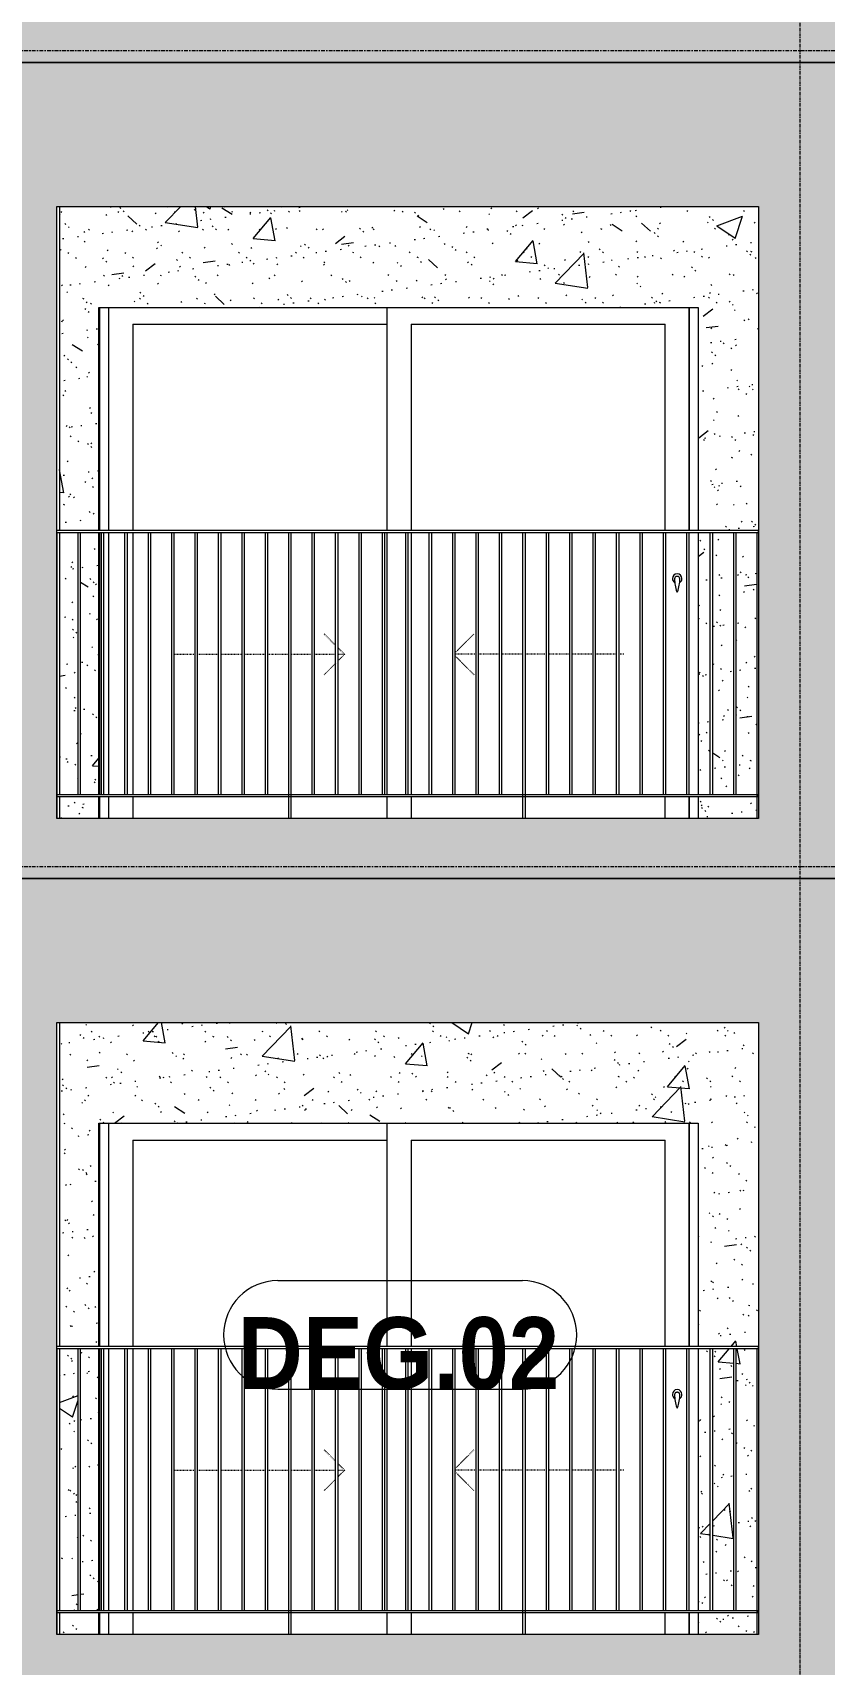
# Model space of a CAD drawing. Header units: millimetres. Extents: x 9199 to 175431, y -4466 to 35300.
# Drawn here: x 124400 to 127702, y 15875 to 22675 of the extents above; entities that cross this region are included whole.
import ezdxf

# ---------------------------------------------------------------- set-up
doc = ezdxf.new("R2010")
doc.units = ezdxf.units.MM
for name, pattern in [('Centre', [31.75, 6.35, -4.7625, 15.875, -4.7625]), ('Dash', [6, 3, -3]), ('Grid Line', [22.225, 12.7, -3.175, 3.175, -3.175])]:
    doc.linetypes.add(name, pattern=pattern)
for name, color, linetype, lineweight in [('0-2', 250, 'Continuous', 5), ('A-DOOR', 31, 'Continuous', 9), ('A-DOOR-FRAM', 31, 'Continuous', 9), ('A-DOOR-HDLN', 31, 'Dash', 18), ('A-DOOR-IDEN', 31, 'Continuous', 9), ('A-FLOR-HRAL', 11, 'Continuous', 9), ('A-FLOR-LEVL-2', 51, 'Centre', 9), ('A-WALL', 113, 'Continuous', 9), ('A-WALL-PATT-1', 9, 'Continuous', 9), ('A-WALL-PATT-2', 111, 'Continuous', 5), ('I-WALL-1', 7, 'Continuous', 9), ('S-GRID-1', 1, 'Grid Line', 9)]:
    doc.layers.add(name, color=color, linetype=linetype, lineweight=lineweight)
doc.styles.add('Arial_B_2', font='arialbd.ttf', dxfattribs={"width": 0.9, "height": 300})
pattern_1 = [(50, (-51555.6, 1200), (1093.104, -95.634), [114.3, -1257.3]), (355, (-51555.6, 1200), (-211.46, 1146.34), [91.44, -1005.84]), (100.451, (-51464.5, 1192), (881.656, 1050.7), [97.14, -1068.54]), (46.184, (-51555.6, 1504.8), (1626.475, -252.26), [171.45, -1885.95]), (96.636, (-51420, 1483.8), (1424.42, 1484.57), [145.71, -1602.81]), (351.184, (-51555.6, 1504.8), (1424.43, 1484.55), [137.16, -1508.76]), (21, (-51403.2, 1428.6), (909.686, -613.59), [114.3, -1257.3]), (326, (-51403.2, 1428.6), (370.81, 1105.13), [91.44, -1005.84]), (71.451, (-51327.4, 1377.5), (1280.503, 491.53), [97.14, -1068.54]), (37.5, (-51555.58, 1200), (18.531, 507.33), [50.292, -943.356, 50.292, -970.788, -1009.65]), (37.5, (-51555.58, 1200), (18.531, 507.33), [-2014.728, 50.292, -959.358]), (7.5, (-51555.6, 1200), (400.918, 601.084), [50.292, -531.876, 50.292, -920.496, -384.81]), (7.5, (-51555.6, 1200), (400.918, 601.084), [-1552.956, 50.292, -334.518]), (327.5, (-51895.43, 1200), (813.545, -34.374), [50.292, -330.708, 50.292, -1138.428, -1577.34]), (327.5, (-51895.43, 1200), (813.545, -34.374), [-1569.72, 50.292, -1527.048]), (317.5, (-52047.8, 1200), (888.775, 152.56), [50.292, -445.008, 50.292, -739.14, -1120.14]), (317.5, (-52047.8, 1200), (888.775, 152.56), [-1284.73, 50.29, -1069.85])]
pattern_2 = [(37.5, (-51555.58, 1200), (-4.7995, 146.8239), [5.029, -110.795, 5.029, -124.511, -123.825]), (37.5, (-51555.58, 1200), (-4.7995, 146.8239), [-245.364, 5.029, -118.796]), (7.5, (-51555.58, 1200), (134.8574, 215.0472), [5.029, -57.455, 5.029, -99.365, -40.005]), (7.5, (-51555.58, 1200), (134.8574, 215.0472), [-166.878, 5.029, -34.976]), (327.5, (-51649.3, 1200), (237.29776, 0.4316), [5.029, -33.071, 5.029, -132.131, -179.07]), (327.5, (-51649.3, 1200), (237.29776, 0.4316), [-175.26, 5.029, -174.041]), (317.5, (-51649.3, 1200), (229.067, 66.8792), [5.029, -14.021, 5.029, -84.887, -102.87]), (317.5, (-51649.3, 1200), (229.067, 66.8792), [-108.966, 5.029, -97.841])]

# ---------------------------------------------------------------- blocks, each defined once
blk = doc.blocks.new('NCV_TKTC_TANG 6 - 8_rvt-6-TKCS_MẶT ĐỨNG HƯỚNG TÂY')
at = {"layer": 'A-WALL-PATT-1'}
h = blk.add_hatch(dxfattribs=at)
h.set_pattern_fill('FP_19', color=256, style=0, pattern_type=2)
h.set_pattern_definition(pattern_1)
h.paths.add_polyline_path([(-56616.1, 19400), (-56462.4, 19400), (-56462.4, 19490), (-56626.9, 19490), (-56626.9, 19400)])
h.paths.add_polyline_path([(-53716.9, 19400), (-53716.9, 19490), (-53962.4, 19490), (-53962.4, 19400)])
h.paths.add_polyline_path([(-56462.4, 19500), (-56462.4, 20590), (-56538.8, 20590), (-56538.8, 19500)])
h.paths.add_polyline_path([(-56555.6, 19500), (-56548.8, 19500), (-56548.8, 20590), (-56626.9, 20590), (-56626.9, 19500), (-56608.9, 19500)])
h.paths.add_polyline_path([(-53962.4, 19500), (-53912.2, 19500), (-53912.2, 20590), (-53962.4, 20590), (-53962.4, 19579.4)])
h.paths.add_polyline_path([(-53902.2, 19500), (-53814.6, 19500), (-53814.6, 20590), (-53902.2, 20590), (-53902.2, 19536.4)])
h.paths.add_polyline_path([(-53804.6, 19500), (-53716.9, 19500), (-53716.9, 20590), (-53804.6, 20590), (-53804.6, 19868.3)])
h.paths.add_polyline_path([(-53711.5, 20590), (-53711.5, 21950), (-56626.9, 21950), (-56626.9, 20600), (-56462.4, 20600), (-56462.4, 21530), (-53962.4, 21530), (-53962.4, 20600), (-53711.9, 20600), (-53711.9, 20590)])
h = blk.add_hatch(dxfattribs=at)
h.set_pattern_fill('FP_20', color=256, style=0, pattern_type=2)
h.set_pattern_definition(pattern_2)
h.paths.add_polyline_path([(-56616.1, 19400), (-56462.4, 19400), (-56462.4, 19490), (-56626.9, 19490), (-56626.9, 19400)])
h.paths.add_polyline_path([(-53716.9, 19400), (-53716.9, 19490), (-53962.4, 19490), (-53962.4, 19400)])
h.paths.add_polyline_path([(-56462.4, 19500), (-56462.4, 20590), (-56538.8, 20590), (-56538.8, 19500)])
h.paths.add_polyline_path([(-56555.6, 19500), (-56548.8, 19500), (-56548.8, 20590), (-56626.9, 20590), (-56626.9, 19500), (-56608.9, 19500)])
h.paths.add_polyline_path([(-53962.4, 19500), (-53912.2, 19500), (-53912.2, 20590), (-53962.4, 20590), (-53962.4, 19579.4)])
h.paths.add_polyline_path([(-53902.2, 19500), (-53814.6, 19500), (-53814.6, 20590), (-53902.2, 20590), (-53902.2, 19536.4)])
h.paths.add_polyline_path([(-53804.6, 19500), (-53716.9, 19500), (-53716.9, 20590), (-53804.6, 20590), (-53804.6, 19868.3)])
h.paths.add_polyline_path([(-53711.5, 20590), (-53711.5, 21950), (-56626.9, 21950), (-56626.9, 20600), (-56462.4, 20600), (-56462.4, 21530), (-53962.4, 21530), (-53962.4, 20600), (-53711.9, 20600), (-53711.9, 20590)])
at = {"layer": 'I-WALL-1'}
for p, q in [((-56626.9, 21950), (-56626.9, 20600)), ((-56462.4, 20600), (-56462.4, 21530)), ((-56462.4, 21530), (-53962.4, 21530)), ((-53962.4, 21530), (-53962.4, 20600)), ((-56626.9, 20590), (-56626.9, 19500)), ((-56462.4, 19500), (-56462.4, 20590)), ((-53962.4, 20590), (-53962.4, 19500)), ((-56626.9, 19490), (-56626.9, 19400)), ((-56462.4, 19400), (-56462.4, 19490)), ((-53962.4, 19490), (-53962.4, 19400))]:
    blk.add_line(p, q, dxfattribs=at)
blk = doc.blocks.new('NCV_TKTC_TANG 5_rvt-2-TKCS_MẶT ĐỨNG HƯỚNG TÂY')
at = {"layer": 'A-WALL-PATT-1'}
h = blk.add_hatch(dxfattribs=at)
h.set_pattern_fill('FP_19', color=256, style=0, pattern_type=2)
h.set_pattern_definition(pattern_1)
h.paths.add_polyline_path([(-53716.9, 16000), (-53716.9, 16090), (-53962.4, 16090), (-53962.4, 16000)])
h.paths.add_polyline_path([(-56462.4, 16000), (-56462.4, 16090), (-56626.9, 16090), (-56626.9, 16000), (-56616.1, 16000)])
h.paths.add_polyline_path([(-53902.2, 16100), (-53814.6, 16100), (-53814.6, 17190), (-53902.2, 17190), (-53902.2, 16136.4)])
h.paths.add_polyline_path([(-53962.4, 16100), (-53912.2, 16100), (-53912.2, 17190), (-53962.4, 17190), (-53962.4, 16179.4)])
h.paths.add_polyline_path([(-56608.9, 16100), (-56548.8, 16100), (-56548.8, 17190), (-56626.9, 17190), (-56626.9, 16100)])
h.paths.add_polyline_path([(-53804.6, 16100), (-53716.9, 16100), (-53716.9, 17190), (-53804.6, 17190), (-53804.6, 16580.3)])
h.paths.add_polyline_path([(-56538.8, 16100), (-56462.4, 16100), (-56462.4, 17190), (-56538.8, 17190), (-56538.8, 16120.6)])
h.paths.add_polyline_path([(-53711.9, 17190), (-53711.5, 17190), (-53711.5, 18550), (-56626.9, 18550), (-56626.9, 17200), (-56462.4, 17200), (-56462.4, 18130), (-53962.4, 18130), (-53962.4, 17200), (-53711.9, 17200)])
h = blk.add_hatch(dxfattribs=at)
h.set_pattern_fill('FP_20', color=256, style=0, pattern_type=2)
h.set_pattern_definition(pattern_2)
h.paths.add_polyline_path([(-53716.9, 16000), (-53716.9, 16090), (-53962.4, 16090), (-53962.4, 16000)])
h.paths.add_polyline_path([(-56462.4, 16000), (-56462.4, 16090), (-56626.9, 16090), (-56626.9, 16000), (-56616.1, 16000)])
h.paths.add_polyline_path([(-53902.2, 16100), (-53814.6, 16100), (-53814.6, 17190), (-53902.2, 17190), (-53902.2, 16136.4)])
h.paths.add_polyline_path([(-53962.4, 16100), (-53912.2, 16100), (-53912.2, 17190), (-53962.4, 17190), (-53962.4, 16179.4)])
h.paths.add_polyline_path([(-56608.9, 16100), (-56548.8, 16100), (-56548.8, 17190), (-56626.9, 17190), (-56626.9, 16100)])
h.paths.add_polyline_path([(-53804.6, 16100), (-53716.9, 16100), (-53716.9, 17190), (-53804.6, 17190), (-53804.6, 16580.3)])
h.paths.add_polyline_path([(-56538.8, 16100), (-56462.4, 16100), (-56462.4, 17190), (-56538.8, 17190), (-56538.8, 16120.6)])
h.paths.add_polyline_path([(-53711.9, 17190), (-53711.5, 17190), (-53711.5, 18550), (-56626.9, 18550), (-56626.9, 17200), (-56462.4, 17200), (-56462.4, 18130), (-53962.4, 18130), (-53962.4, 17200), (-53711.9, 17200)])
at = {"layer": 'I-WALL-1'}
for p, q in [((-56626.9, 18550), (-56626.9, 17200)), ((-56462.4, 17200), (-56462.4, 18130)), ((-56462.4, 18130), (-53962.4, 18130)), ((-53962.4, 18130), (-53962.4, 17200)), ((-56626.9, 17190), (-56626.9, 16100)), ((-56462.4, 16100), (-56462.4, 17190)), ((-53962.4, 17190), (-53962.4, 16100)), ((-56626.9, 16090), (-56626.9, 16000)), ((-56462.4, 16000), (-56462.4, 16090)), ((-53962.4, 16090), (-53962.4, 16000))]:
    blk.add_line(p, q, dxfattribs=at)
blk = doc.blocks.new('Railing - 10mm-1251313-TKCS_MẶT ĐỨNG HƯỚNG TÂY')
at = {"layer": 'A-FLOR-HRAL'}
for p, q in [((-70214.4, 2500), (-70214.4, 3590)), ((-70204.4, 2500), (-70204.4, 3590))]:
    blk.add_line(p, q, dxfattribs=at)
blk = doc.blocks.new('Railing - 50 x 10mm-V205-TKCS_MẶT ĐỨNG HƯỚNG TÂY')
at = {"layer": 'A-FLOR-HRAL'}
for p, q in [((-71091.4, 5800), (-71091.4, 6990)), ((-71081.4, 6990), (-71091.4, 6990)), ((-71081.4, 5800), (-71081.4, 6990))]:
    blk.add_line(p, q, dxfattribs=at)
blk = doc.blocks.new('Railing - 50 x 10mm-V231-TKCS_MẶT ĐỨNG HƯỚNG TÂY')
at = {"layer": 'A-FLOR-HRAL'}
for p in [(-61916.9, 16000), (-61911.5, 17190)]:
    blk.add_line(p, (-61916.9, 17190), dxfattribs=at)
blk = doc.blocks.new('Railing - 50 x 10mm-V209-TKCS_MẶT ĐỨNG HƯỚNG TÂY')
at = {"layer": 'A-FLOR-HRAL'}
blk.add_line((-56636.5, 5800), (-56636.5, 6990), dxfattribs=at)
blk = doc.blocks.new('Railing - Railing-3262612-TKCS_MẶT ĐỨNG HƯỚNG TÂY')
at = {"layer": 'A-FLOR-HRAL'}
for p, q in [((-56636.9, 16100), (-53711.9, 16100)), ((-53711.9, 16090), (-56636.9, 16090)), ((-53711.9, 16100), (-53711.9, 16090))]:
    blk.add_line(p, q, dxfattribs=at)
for name, p in [('Railing - 50 x 10mm-V209-TKCS_MẶT ĐỨNG HƯỚNG TÂY', (0, 10200)), ('Railing - 10mm-1251313-TKCS_MẶT ĐỨNG HƯỚNG TÂY', (13665.6, 13600)), ('Railing - 10mm-1251313-TKCS_MẶT ĐỨNG HƯỚNG TÂY', (13763.2, 13600)), ('Railing - 10mm-1251313-TKCS_MẶT ĐỨNG HƯỚNG TÂY', (13860.9, 13600)), ('Railing - 10mm-1251313-TKCS_MẶT ĐỨNG HƯỚNG TÂY', (13958.5, 13600)), ('Railing - 10mm-1251313-TKCS_MẶT ĐỨNG HƯỚNG TÂY', (14056.2, 13600)), ('Railing - 10mm-1251313-TKCS_MẶT ĐỨNG HƯỚNG TÂY', (14153.8, 13600)), ('Railing - 10mm-1251313-TKCS_MẶT ĐỨNG HƯỚNG TÂY', (14251.5, 13600)), ('Railing - 10mm-1251313-TKCS_MẶT ĐỨNG HƯỚNG TÂY', (14349.1, 13600)), ('Railing - 10mm-1251313-TKCS_MẶT ĐỨNG HƯỚNG TÂY', (14446.8, 13600)), ('Railing - 50 x 10mm-V205-TKCS_MẶT ĐỨNG HƯỚNG TÂY', (15421.4, 10200)), ('Railing - 10mm-1251313-TKCS_MẶT ĐỨNG HƯỚNG TÂY', (14642.1, 13600)), ('Railing - 10mm-1251313-TKCS_MẶT ĐỨNG HƯỚNG TÂY', (14739.7, 13600)), ('Railing - 10mm-1251313-TKCS_MẶT ĐỨNG HƯỚNG TÂY', (14837.4, 13600)), ('Railing - 10mm-1251313-TKCS_MẶT ĐỨNG HƯỚNG TÂY', (14935, 13600)), ('Railing - 10mm-1251313-TKCS_MẶT ĐỨNG HƯỚNG TÂY', (15032.7, 13600)), ('Railing - 10mm-1251313-TKCS_MẶT ĐỨNG HƯỚNG TÂY', (15130.3, 13600)), ('Railing - 10mm-1251313-TKCS_MẶT ĐỨNG HƯỚNG TÂY', (15228, 13600)), ('Railing - 10mm-1251313-TKCS_MẶT ĐỨNG HƯỚNG TÂY', (15325.6, 13600)), ('Railing - 10mm-1251313-TKCS_MẶT ĐỨNG HƯỚNG TÂY', (15423.3, 13600)), ('Railing - 50 x 10mm-V205-TKCS_MẶT ĐỨNG HƯỚNG TÂY', (16397.9, 10200)), ('Railing - 10mm-1251313-TKCS_MẶT ĐỨNG HƯỚNG TÂY', (15618.6, 13600)), ('Railing - 10mm-1251313-TKCS_MẶT ĐỨNG HƯỚNG TÂY', (15716.2, 13600)), ('Railing - 10mm-1251313-TKCS_MẶT ĐỨNG HƯỚNG TÂY', (15813.9, 13600)), ('Railing - 10mm-1251313-TKCS_MẶT ĐỨNG HƯỚNG TÂY', (15911.5, 13600)), ('Railing - 10mm-1251313-TKCS_MẶT ĐỨNG HƯỚNG TÂY', (16009.2, 13600)), ('Railing - 10mm-1251313-TKCS_MẶT ĐỨNG HƯỚNG TÂY', (16106.8, 13600)), ('Railing - 10mm-1251313-TKCS_MẶT ĐỨNG HƯỚNG TÂY', (16204.5, 13600)), ('Railing - 10mm-1251313-TKCS_MẶT ĐỨNG HƯỚNG TÂY', (16302.1, 13600)), ('Railing - 10mm-1251313-TKCS_MẶT ĐỨNG HƯỚNG TÂY', (16399.8, 13600)), ('Railing - 50 x 10mm-V231-TKCS_MẶT ĐỨNG HƯỚNG TÂY', (8200, 0))]:
    blk.add_blockref(name, p)
blk = doc.blocks.new('Top Rail Type - Top Rail_Internal_-3262615-TKCS_MẶT ĐỨNG HƯỚNG TÂY')
at = {"layer": 'A-FLOR-HRAL'}
for p, q in [((-53711.9, 17200), (-56636.9, 17200)), ((-53711.9, 17190), (-56636.9, 17190)), ((-53711.9, 17200), (-53711.9, 17190))]:
    blk.add_line(p, q, dxfattribs=at)
blk = doc.blocks.new('DEG_02-DEG_03 - DEG_02-2500x2400mm-CỬA ĐI 02 CÁNH TRƯỢT-V221-TKCS_MẶT ĐỨNG HƯỚNG TÂY')
at = {"layer": 'A-DOOR'}
for p, q in [((-55260.3, 10400), (-55260.3, 11330)), ((-54000.3, 11330), (-54000.3, 10400)), ((-56320.3, 11260), (-56320.3, 10400)), ((-56320.3, 11260), (-55260.3, 11260)), ((-55160.3, 11260), (-55160.3, 10400)), ((-55160.3, 11260), (-54100.3, 11260)), ((-54100.3, 10400), (-54100.3, 11260)), ((-56320.3, 10390), (-56320.3, 9300)), ((-55260.3, 9300), (-55260.3, 10390)), ((-55160.3, 10390), (-55160.3, 9300)), ((-56320.3, 9290), (-56320.3, 9200)), ((-55260.3, 9200), (-55260.3, 9290)), ((-55160.3, 9290), (-55160.3, 9200)), ((-54100.3, 9200), (-54100.3, 9290)), ((-54000.3, 9290), (-54000.3, 9200))]:
    blk.add_line(p, q, dxfattribs=at)
at = {"layer": 'A-DOOR', "flags": 128}
blk.add_lwpolyline([(-54048.8, 10208.7), (-54048.8, 10208.7), (-54048.8, 10208.7), (-54048.8, 10208.7), (-54048.8, 10208.7), (-54048.9, 10208.7), (-54048.9, 10208.7), (-54048.9, 10208.7), (-54048.9, 10208.7), (-54048.9, 10208.7), (-54049, 10208.7), (-54049, 10208.7), (-54049, 10208.7), (-54049, 10208.7), (-54049.1, 10208.7), (-54049.1, 10208.7), (-54049.1, 10208.7), (-54049.2, 10208.7), (-54049.2, 10208.7), (-54049.3, 10208.7), (-54049.3, 10208.7), (-54049.4, 10208.7), (-54049.4, 10208.7), (-54049.5, 10208.7), (-54049.5, 10208.7), (-54049.6, 10208.7), (-54049.6, 10208.7), (-54049.7, 10208.7), (-54049.7, 10208.7), (-54049.8, 10208.7), (-54049.8, 10208.7), (-54049.9, 10208.7), (-54049.9, 10208.7), (-54050, 10208.7), (-54050.1, 10208.7), (-54050.1, 10208.7), (-54050.2, 10208.7), (-54050.2, 10208.7), (-54050.3, 10208.7), (-54050.4, 10208.7), (-54050.4, 10208.7), (-54050.5, 10208.7), (-54050.5, 10208.7), (-54050.6, 10208.7), (-54050.7, 10208.7), (-54050.7, 10208.7), (-54050.8, 10208.7), (-54050.8, 10208.7), (-54050.9, 10208.7), (-54050.9, 10208.7), (-54051, 10208.7), (-54051, 10208.7), (-54051.1, 10208.7), (-54051.1, 10208.7), (-54051.2, 10208.7), (-54051.2, 10208.7), (-54051.3, 10208.7), (-54051.3, 10208.7), (-54051.4, 10208.7), (-54051.4, 10208.7), (-54051.5, 10208.7), (-54051.5, 10208.7), (-54051.5, 10208.7), (-54051.6, 10208.7), (-54051.6, 10208.7), (-54051.6, 10208.7), (-54051.7, 10208.7), (-54051.7, 10208.7), (-54051.7, 10208.7), (-54051.7, 10208.7), (-54051.7, 10208.7), (-54051.8, 10208.7), (-54051.8, 10208.7), (-54051.8, 10208.7), (-54051.8, 10208.7), (-54051.8, 10208.7), (-54051.8, 10208.7)], dxfattribs=at)
at = {"layer": 'A-DOOR'}
for centre, radius, start, end in [((-54050.3, 10200), 20, 0, 180), ((-54050.3, 10200), 20, 180, 240), ((-54051.8, 10199.2), 9.45, 90, 180), ((-54048.8, 10199.2), 9.45, 0, 90), ((-54050.3, 10200), 20, 300, 0), ((-53896.5, 10199.2), 164.8, 180, 199.13397), ((-54049.9, 10146), 2.34, 199.13397, 261.03098), ((-54050.7, 10146), 2.34, 278.96902, 340.86603), ((-54204.1, 10199.2), 164.8, 340.86603, 0)]:
    blk.add_arc(centre, radius, start, end, dxfattribs=at)
at = {"layer": 'A-DOOR-FRAM'}
for p, q in [((-56460.3, 11330), (-56460.3, 10400)), ((-56420.3, 10400), (-56420.3, 11330)), ((-54000.3, 10400), (-54000.3, 11330)), ((-56460.3, 10390), (-56460.3, 9300)), ((-56420.3, 9300), (-56420.3, 10390)), ((-56460.3, 9290), (-56460.3, 9200)), ((-56420.3, 9200), (-56420.3, 9290)), ((-54000.3, 9200), (-54000.3, 9290))]:
    blk.add_line(p, q, dxfattribs=at)
at = {"layer": 'A-DOOR-HDLN'}
for p, q in [((-55474.7, 9921.3), (-55522.4, 9969.1)), ((-54976.4, 9890.9), (-54898.2, 9969.1)), ((-56147.6, 9884.2), (-56060.6, 9884.2)), ((-56050.6, 9884.2), (-55962.9, 9884.2)), ((-55952.9, 9884.2), (-55865.3, 9884.2)), ((-55855.3, 9884.2), (-55767.6, 9884.2)), ((-55757.6, 9884.2), (-55670, 9884.2)), ((-55660, 9884.2), (-55572.3, 9884.2)), ((-55562.3, 9884.2), (-55474.7, 9884.2)), ((-55437.6, 9884.2), (-55464.7, 9911.3)), ((-55437.6, 9884.2), (-55464.7, 9857.1)), ((-55464.7, 9884.2), (-55437.6, 9884.2)), ((-54888.7, 9884.2), (-54976.4, 9884.2)), ((-54976.4, 9877.6), (-54898.2, 9799.4)), ((-54791.1, 9884.2), (-54878.7, 9884.2)), ((-54693.4, 9884.2), (-54781.1, 9884.2)), ((-54595.8, 9884.2), (-54683.4, 9884.2)), ((-54498.1, 9884.2), (-54585.8, 9884.2)), ((-54400.5, 9884.2), (-54488.1, 9884.2)), ((-54302.8, 9884.2), (-54390.5, 9884.2)), ((-54273.1, 9884.2), (-54292.8, 9884.2)), ((-55474.7, 9847.1), (-55522.4, 9799.4))]:
    blk.add_line(p, q, dxfattribs=at)
blk = doc.blocks.new('Railing - Railing-3821846-TKCS_MẶT ĐỨNG HƯỚNG TÂY')
at = {"layer": 'A-FLOR-HRAL'}
for p, q in [((-56636.9, 19500), (-53711.9, 19500)), ((-53711.9, 19490), (-56636.9, 19490)), ((-53711.9, 19500), (-53711.9, 19490))]:
    blk.add_line(p, q, dxfattribs=at)
for name, p in [('Railing - 50 x 10mm-V209-TKCS_MẶT ĐỨNG HƯỚNG TÂY', (0, 13600)), ('Railing - 10mm-1251313-TKCS_MẶT ĐỨNG HƯỚNG TÂY', (13665.6, 17000)), ('Railing - 10mm-1251313-TKCS_MẶT ĐỨNG HƯỚNG TÂY', (13763.2, 17000)), ('Railing - 10mm-1251313-TKCS_MẶT ĐỨNG HƯỚNG TÂY', (13860.9, 17000)), ('Railing - 10mm-1251313-TKCS_MẶT ĐỨNG HƯỚNG TÂY', (13958.5, 17000)), ('Railing - 10mm-1251313-TKCS_MẶT ĐỨNG HƯỚNG TÂY', (14056.2, 17000)), ('Railing - 10mm-1251313-TKCS_MẶT ĐỨNG HƯỚNG TÂY', (14153.8, 17000)), ('Railing - 10mm-1251313-TKCS_MẶT ĐỨNG HƯỚNG TÂY', (14251.5, 17000)), ('Railing - 10mm-1251313-TKCS_MẶT ĐỨNG HƯỚNG TÂY', (14349.1, 17000)), ('Railing - 10mm-1251313-TKCS_MẶT ĐỨNG HƯỚNG TÂY', (14446.8, 17000)), ('Railing - 50 x 10mm-V205-TKCS_MẶT ĐỨNG HƯỚNG TÂY', (15421.4, 13600)), ('Railing - 10mm-1251313-TKCS_MẶT ĐỨNG HƯỚNG TÂY', (14642.1, 17000)), ('Railing - 10mm-1251313-TKCS_MẶT ĐỨNG HƯỚNG TÂY', (14739.7, 17000)), ('Railing - 10mm-1251313-TKCS_MẶT ĐỨNG HƯỚNG TÂY', (14837.4, 17000)), ('Railing - 10mm-1251313-TKCS_MẶT ĐỨNG HƯỚNG TÂY', (14935, 17000)), ('Railing - 10mm-1251313-TKCS_MẶT ĐỨNG HƯỚNG TÂY', (15032.7, 17000)), ('Railing - 10mm-1251313-TKCS_MẶT ĐỨNG HƯỚNG TÂY', (15130.3, 17000)), ('Railing - 10mm-1251313-TKCS_MẶT ĐỨNG HƯỚNG TÂY', (15228, 17000)), ('Railing - 10mm-1251313-TKCS_MẶT ĐỨNG HƯỚNG TÂY', (15325.6, 17000)), ('Railing - 10mm-1251313-TKCS_MẶT ĐỨNG HƯỚNG TÂY', (15423.3, 17000)), ('Railing - 50 x 10mm-V205-TKCS_MẶT ĐỨNG HƯỚNG TÂY', (16397.9, 13600)), ('Railing - 10mm-1251313-TKCS_MẶT ĐỨNG HƯỚNG TÂY', (15618.6, 17000)), ('Railing - 10mm-1251313-TKCS_MẶT ĐỨNG HƯỚNG TÂY', (15716.2, 17000)), ('Railing - 10mm-1251313-TKCS_MẶT ĐỨNG HƯỚNG TÂY', (15813.9, 17000)), ('Railing - 10mm-1251313-TKCS_MẶT ĐỨNG HƯỚNG TÂY', (15911.5, 17000)), ('Railing - 10mm-1251313-TKCS_MẶT ĐỨNG HƯỚNG TÂY', (16009.2, 17000)), ('Railing - 10mm-1251313-TKCS_MẶT ĐỨNG HƯỚNG TÂY', (16106.8, 17000)), ('Railing - 10mm-1251313-TKCS_MẶT ĐỨNG HƯỚNG TÂY', (16204.5, 17000)), ('Railing - 10mm-1251313-TKCS_MẶT ĐỨNG HƯỚNG TÂY', (16302.1, 17000)), ('Railing - 10mm-1251313-TKCS_MẶT ĐỨNG HƯỚNG TÂY', (16399.8, 17000)), ('Railing - 50 x 10mm-V231-TKCS_MẶT ĐỨNG HƯỚNG TÂY', (8200, 3400))]:
    blk.add_blockref(name, p)
blk = doc.blocks.new('Top Rail Type - Top Rail_Internal_-3821849-TKCS_MẶT ĐỨNG HƯỚNG TÂY')
at = {"layer": 'A-FLOR-HRAL'}
for p, q in [((-53711.9, 20600), (-56636.9, 20600)), ((-53711.9, 20590), (-56636.9, 20590)), ((-53711.9, 20600), (-53711.9, 20590))]:
    blk.add_line(p, q, dxfattribs=at)
blk = doc.blocks.new('STN_Door Tag - STN_Door Tag-1788670-TKCS_MẶT ĐỨNG HƯỚNG TÂY')
at = {"layer": 'A-DOOR-IDEN'}
for p, q in [((-35037.4, 2034.3), (-34017.3, 2034.3)), ((-35037.4, 1581.5), (-34017.3, 1581.5))]:
    blk.add_line(p, q, dxfattribs=at)
for centre, start, end in [((-35037.4, 1807.9), 90, 270), ((-34017.3, 1807.9), 270, 90)]:
    blk.add_arc(centre, 226.4, start, end, dxfattribs=at)

msp = doc.modelspace()

# ---------------------------------------------------------------- hatches: boundary and pattern name
at = {"layer": 'A-WALL-PATT-2'}
h = msp.add_hatch(color=256, dxfattribs=at)
h.paths.add_polyline_path([(124297.9, 22550), (127776.2, 22550), (127776.2, 25950), (124297.9, 25950), (124297.9, 23156.3)])
h.paths.add_polyline_path([(125774.5, 22800), (124501.2, 22800), (124501.2, 25350), (127426.7, 25350), (127426.7, 22800), (126832.7, 22800)])
h = msp.add_hatch(color=256, dxfattribs=at)
h.paths.add_polyline_path([(126832.7, 19150), (127776.2, 19150), (127776.2, 22550), (124297.9, 22550), (124297.9, 19150), (125774.5, 19150)])
h.paths.add_polyline_path([(125774.5, 19400), (124501.2, 19400), (124501.2, 21950), (127426.7, 21950), (127426.7, 19400), (126832.7, 19400)])
h = msp.add_hatch(color=256, dxfattribs=at)
h.paths.add_polyline_path([(125774.5, 15750), (127776.2, 15750), (127776.2, 19150), (124297.9, 19150), (124297.9, 15750)])
h.paths.add_polyline_path([(125774.5, 16000), (124501.2, 16000), (124501.2, 18550), (127426.7, 18550), (127426.7, 16000), (126832.7, 16000)])

# ---------------------------------------------------------------- linework, layer by layer
at = {"layer": 'A-FLOR-LEVL-2'}
for p, q in [((96540.4, 22600), (171939.1, 22600)), ((96540.4, 19200), (171939.1, 19200))]:
    msp.add_line(p, q, dxfattribs=at)
at = {"layer": 'A-WALL'}
for p, q in [((127776.2, 22550), (121201.2, 22550)), ((121201.2, 22550), (127776.2, 22550)), ((124501.2, 21950), (127426.7, 21950)), ((124501.2, 19400), (124501.2, 21950)), ((127426.7, 21950), (127426.7, 19400)), ((127426.7, 19400), (124501.2, 19400)), ((127776.2, 19150), (121201.2, 19150)), ((121201.2, 19150), (127776.2, 19150)), ((124501.2, 18550), (127426.7, 18550)), ((124501.2, 16000), (124501.2, 18550)), ((127426.7, 18550), (127426.7, 16000)), ((127426.7, 16000), (124501.2, 16000))]:
    msp.add_line(p, q, dxfattribs=at)
at = {"layer": 'S-GRID-1'}
msp.add_line((127601.2, 634.2), (127601.2, 30542.5), dxfattribs=at)

# ---------------------------------------------------------------- block references
at = {"layer": '0-2'}
for name in ['NCV_TKTC_TANG 6 - 8_rvt-6-TKCS_MẶT ĐỨNG HƯỚNG TÂY', 'NCV_TKTC_TANG 5_rvt-2-TKCS_MẶT ĐỨNG HƯỚNG TÂY']:
    msp.add_blockref(name, (181138.2, 0), dxfattribs=at)
at = {"layer": 'A-DOOR'}
for p in [(181138.2, 10200), (181138.2, 6800)]:
    msp.add_blockref('DEG_02-DEG_03 - DEG_02-2500x2400mm-CỬA ĐI 02 CÁNH TRƯỢT-V221-TKCS_MẶT ĐỨNG HƯỚNG TÂY', p, dxfattribs=at)
at = {"layer": 'A-DOOR-IDEN'}
msp.add_blockref('STN_Door Tag - STN_Door Tag-1788670-TKCS_MẶT ĐỨNG HƯỚNG TÂY', (160459.8, 15439.9), dxfattribs=at)
at = {"layer": 'A-FLOR-HRAL'}
for name in ['Top Rail Type - Top Rail_Internal_-3821849-TKCS_MẶT ĐỨNG HƯỚNG TÂY', 'Railing - Railing-3821846-TKCS_MẶT ĐỨNG HƯỚNG TÂY', 'Top Rail Type - Top Rail_Internal_-3262615-TKCS_MẶT ĐỨNG HƯỚNG TÂY', 'Railing - Railing-3262612-TKCS_MẶT ĐỨNG HƯỚNG TÂY']:
    msp.add_blockref(name, (181138.2, 0), dxfattribs=at)

# ---------------------------------------------------------------- texts
at = {"layer": 'A-DOOR-IDEN', "insert": (125924.8, 17170), "char_height": 300, "width": 1375.65, "attachment_point": 5, "line_spacing_factor": 0.936439, "style": 'Arial_B_2'}
msp.add_mtext('\\pt6.75,13.5,20.25,27,33.75,40.5,47.25,54,60.75,67.5,74.25,81,87.75,94.5,101.25,108,114.75,121.5,128.25,135,141.75,148.5,155.25,162,168.75,175.5,182.25,189,195.75,202.5,209.25,216;DEG.02', dxfattribs=at)

doc.saveas('drawing.dxf')
